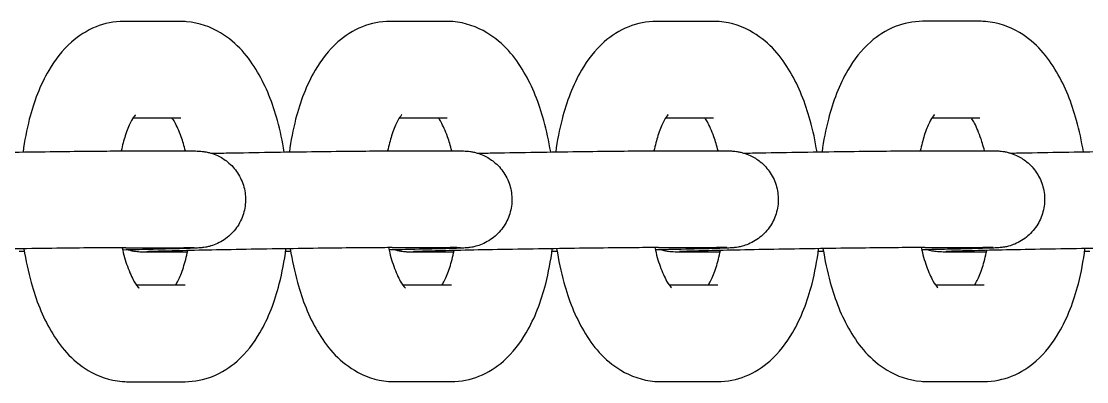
# Model space of a CAD drawing. Header units: millimetres. Extents: x 9332 to 13832, y 185 to 4585.
# Drawn here: x 11984.1 to 12050.1, y 2375.1 to 2397.4 of the extents above; entities that cross this region are included whole.
import ezdxf

# ---------------------------------------------------------------- set-up
doc = ezdxf.new("R2010")
doc.units = ezdxf.units.MM
doc.layers.add('AM_4', color=3, linetype='Continuous', lineweight=25)

msp = doc.modelspace()

# ---------------------------------------------------------------- linework, layer by layer
at = {"layer": 'AM_4'}
for p, q in [((11993.959, 2397.402), (11990.409, 2397.401)), ((12010.476, 2397.405), (12006.926, 2397.404)), ((12026.993, 2397.409), (12023.443, 2397.408)), ((12043.509, 2397.413), (12039.96, 2397.412)), ((11993.96, 2391.402), (11990.983, 2391.401)), ((12010.477, 2391.405), (12007.499, 2391.405)), ((12026.994, 2391.409), (12024.016, 2391.408)), ((12043.511, 2391.413), (12040.533, 2391.412)), ((11990.541, 2389.376), (11994.136, 2389.377)), ((12007.058, 2389.38), (12010.653, 2389.38)), ((12023.575, 2389.383), (12027.17, 2389.384)), ((12040.091, 2389.387), (12043.687, 2389.388)), ((11990.542, 2383.376), (11994.138, 2383.377)), ((11994.363, 2383.095), (11992.396, 2383.095)), ((12007.059, 2383.38), (12010.655, 2383.38)), ((12010.88, 2383.099), (12008.913, 2383.098)), ((12023.576, 2383.383), (12027.171, 2383.384)), ((12027.397, 2383.102), (12025.43, 2383.102)), ((12040.093, 2383.387), (12043.688, 2383.388)), ((12043.913, 2383.106), (12041.946, 2383.106)), ((11991.197, 2381.07), (11994.216, 2381.071)), ((12007.714, 2381.074), (12010.733, 2381.074)), ((12024.23, 2381.077), (12027.25, 2381.078)), ((12040.747, 2381.081), (12043.767, 2381.082)), ((11990.668, 2375.07), (11994.218, 2375.071)), ((12007.185, 2375.074), (12010.735, 2375.074)), ((12023.702, 2375.077), (12027.251, 2375.078)), ((12040.218, 2375.081), (12043.768, 2375.082))]:
    msp.add_line(p, q, dxfattribs=at)
for points, knots in [([(11990.409, 2397.401), (11989.817, 2397.401), (11989.226, 2397.279), (11988.116, 2396.837), (11987.612, 2396.503), (11986.593, 2395.608), (11986.142, 2395.01), (11985.227, 2393.448), (11984.844, 2392.43), (11984.394, 2390.684), (11984.264, 2390.006), (11984.17, 2389.31)], [3.141593, 3.141593, 3.141593, 3.141593, 3.311695, 3.311695, 3.501936, 3.501936, 3.767115, 3.767115, 4.150252, 4.150252, 4.378671, 4.378671, 4.378671, 4.378671]), ([(12000.375, 2389.309), (12000.267, 2389.978), (12000.126, 2390.63), (11999.65, 2392.342), (11999.254, 2393.351), (11998.164, 2395.203), (11997.464, 2396.071), (11995.818, 2397.062), (11995.086, 2397.329), (11994.191, 2397.397), (11994.075, 2397.402), (11993.959, 2397.402)], [1.894138, 1.894138, 1.894138, 1.894138, 2.113572, 2.113572, 2.492461, 2.492461, 2.88294, 2.88294, 3.108284, 3.108284, 3.141593, 3.141593, 3.141593, 3.141593]), ([(12006.926, 2397.404), (12006.334, 2397.404), (12005.743, 2397.283), (12004.632, 2396.841), (12004.128, 2396.507), (12003.11, 2395.612), (12002.659, 2395.013), (12001.744, 2393.452), (12001.361, 2392.434), (12000.91, 2390.688), (12000.78, 2390.01), (12000.687, 2389.314)], [3.141593, 3.141593, 3.141593, 3.141593, 3.311695, 3.311695, 3.501936, 3.501936, 3.767115, 3.767115, 4.150252, 4.150252, 4.378671, 4.378671, 4.378671, 4.378671]), ([(12016.892, 2389.313), (12016.784, 2389.981), (12016.643, 2390.634), (12016.167, 2392.345), (12015.771, 2393.355), (12014.68, 2395.207), (12013.981, 2396.074), (12012.335, 2397.066), (12011.603, 2397.332), (12010.708, 2397.401), (12010.592, 2397.405), (12010.476, 2397.405)], [1.894138, 1.894138, 1.894138, 1.894138, 2.113572, 2.113572, 2.492461, 2.492461, 2.88294, 2.88294, 3.108284, 3.108284, 3.141593, 3.141593, 3.141593, 3.141593]), ([(12023.443, 2397.408), (12022.85, 2397.408), (12022.26, 2397.286), (12021.149, 2396.844), (12020.645, 2396.511), (12019.627, 2395.615), (12019.176, 2395.017), (12018.261, 2393.456), (12017.878, 2392.437), (12017.427, 2390.692), (12017.297, 2390.013), (12017.203, 2389.318)], [3.141593, 3.141593, 3.141593, 3.141593, 3.311695, 3.311695, 3.501936, 3.501936, 3.767115, 3.767115, 4.150252, 4.150252, 4.378671, 4.378671, 4.378671, 4.378671]), ([(12033.408, 2389.317), (12033.301, 2389.985), (12033.16, 2390.637), (12032.684, 2392.349), (12032.287, 2393.359), (12031.197, 2395.21), (12030.497, 2396.078), (12028.852, 2397.07), (12028.12, 2397.336), (12027.225, 2397.404), (12027.109, 2397.409), (12026.993, 2397.409)], [1.894138, 1.894138, 1.894138, 1.894138, 2.113572, 2.113572, 2.492461, 2.492461, 2.88294, 2.88294, 3.108284, 3.108284, 3.141593, 3.141593, 3.141593, 3.141593]), ([(12039.96, 2397.412), (12039.367, 2397.412), (12038.777, 2397.29), (12037.666, 2396.848), (12037.162, 2396.514), (12036.143, 2395.619), (12035.692, 2395.021), (12034.777, 2393.459), (12034.394, 2392.441), (12033.944, 2390.695), (12033.814, 2390.017), (12033.72, 2389.321)], [3.141593, 3.141593, 3.141593, 3.141593, 3.311695, 3.311695, 3.501936, 3.501936, 3.767115, 3.767115, 4.150252, 4.150252, 4.378671, 4.378671, 4.378671, 4.378671]), ([(12049.925, 2389.32), (12049.817, 2389.989), (12049.677, 2390.641), (12049.201, 2392.353), (12048.804, 2393.362), (12047.714, 2395.214), (12047.014, 2396.082), (12045.369, 2397.074), (12044.637, 2397.34), (12043.741, 2397.408), (12043.625, 2397.413), (12043.509, 2397.413)], [1.894138, 1.894138, 1.894138, 1.894138, 2.113572, 2.113572, 2.492461, 2.492461, 2.88294, 2.88294, 3.108284, 3.108284, 3.141593, 3.141593, 3.141593, 3.141593]), ([(12024.182, 2391.631), (12024.182, 2391.631), (12024.153, 2391.604), (12024.049, 2391.465), (12023.962, 2391.329), (12023.763, 2390.93), (12023.649, 2390.652), (12023.453, 2390.044), (12023.37, 2389.727), (12023.298, 2389.383)], [3.51873, 3.51873, 3.51873, 3.51873, 3.6574981, 3.6574981, 3.8425054, 3.8425054, 4.0534741, 4.0534741, 4.2344337, 4.2344337, 4.2344337, 4.2344337]), ([(12040.699, 2391.635), (12040.699, 2391.635), (12040.67, 2391.607), (12040.566, 2391.468), (12040.479, 2391.332), (12040.279, 2390.934), (12040.165, 2390.656), (12039.97, 2390.048), (12039.886, 2389.73), (12039.814, 2389.387)], [3.51873, 3.51873, 3.51873, 3.51873, 3.6574981, 3.6574981, 3.8425054, 3.8425054, 4.0534741, 4.0534741, 4.2344337, 4.2344337, 4.2344337, 4.2344337]), ([(11991.149, 2391.624), (11991.149, 2391.624), (11991.12, 2391.596), (11991.015, 2391.457), (11990.928, 2391.321), (11990.729, 2390.923), (11990.615, 2390.645), (11990.42, 2390.037), (11990.336, 2389.719), (11990.264, 2389.375)], [3.51873, 3.51873, 3.51873, 3.51873, 3.6574981, 3.6574981, 3.8425054, 3.8425054, 4.0534741, 4.0534741, 4.2344337, 4.2344337, 4.2344337, 4.2344337]), ([(11994.243, 2389.377), (11994.165, 2389.692), (11994.077, 2389.984), (11993.851, 2390.624), (11993.706, 2390.938), (11993.524, 2391.259), (11993.474, 2391.338), (11993.43, 2391.401)], [2.0640032, 2.0640032, 2.0640032, 2.0640032, 2.2310166, 2.2310166, 2.4731064, 2.4731064, 2.5721109, 2.5721109, 2.5721109, 2.5721109]), ([(12007.665, 2391.628), (12007.665, 2391.628), (12007.636, 2391.6), (12007.532, 2391.461), (12007.445, 2391.325), (12007.246, 2390.926), (12007.132, 2390.649), (12006.937, 2390.04), (12006.853, 2389.723), (12006.781, 2389.379)], [3.51873, 3.51873, 3.51873, 3.51873, 3.6574981, 3.6574981, 3.8425054, 3.8425054, 4.0534741, 4.0534741, 4.2344337, 4.2344337, 4.2344337, 4.2344337]), ([(12010.76, 2389.38), (12010.682, 2389.695), (12010.594, 2389.987), (12010.367, 2390.628), (12010.223, 2390.942), (12010.041, 2391.263), (12009.991, 2391.342), (12009.947, 2391.405)], [2.0640032, 2.0640032, 2.0640032, 2.0640032, 2.2310166, 2.2310166, 2.4731064, 2.4731064, 2.5721109, 2.5721109, 2.5721109, 2.5721109]), ([(12027.277, 2389.384), (12027.198, 2389.699), (12027.111, 2389.991), (12026.884, 2390.631), (12026.74, 2390.946), (12026.558, 2391.267), (12026.508, 2391.345), (12026.464, 2391.409)], [2.0640032, 2.0640032, 2.0640032, 2.0640032, 2.2310166, 2.2310166, 2.4731064, 2.4731064, 2.5721109, 2.5721109, 2.5721109, 2.5721109]), ([(12043.794, 2389.388), (12043.715, 2389.703), (12043.627, 2389.995), (12043.401, 2390.635), (12043.256, 2390.95), (12043.075, 2391.27), (12043.025, 2391.349), (12042.981, 2391.412)], [2.0640032, 2.0640032, 2.0640032, 2.0640032, 2.2310166, 2.2310166, 2.4731064, 2.4731064, 2.5721109, 2.5721109, 2.5721109, 2.5721109]), ([(11979.334, 2389.228), (11979.672, 2389.234), (11980.022, 2389.241), (11981.201, 2389.263), (11982.083, 2389.278), (11983.829, 2389.306), (11984.716, 2389.319), (11986.385, 2389.341), (11987.189, 2389.351), (11988.616, 2389.365), (11989.257, 2389.371), (11990.067, 2389.375), (11990.323, 2389.376), (11990.541, 2389.376)], [2.062407, 2.062407, 2.062407, 2.062407, 2.176173, 2.176173, 2.438577, 2.438577, 2.700333, 2.700333, 2.962057, 2.962057, 3.224316, 3.224316, 3.369496, 3.369496, 3.369496, 3.369496]), ([(11994.136, 2389.377), (11994.561, 2389.377), (11994.775, 2389.38), (11995.102, 2389.363), (11995.142, 2389.361), (11995.242, 2389.353), (11995.303, 2389.347), (11995.44, 2389.328), (11995.513, 2389.315), (11995.665, 2389.283), (11995.744, 2389.263), (11995.959, 2389.199), (11996.096, 2389.148), (11996.45, 2388.984), (11996.663, 2388.853), (11997.095, 2388.504), (11997.309, 2388.269), (11997.654, 2387.743), (11997.787, 2387.445), (11997.952, 2386.83), (11997.985, 2386.505), (11997.947, 2385.868), (11997.876, 2385.549), (11997.641, 2384.957), (11997.473, 2384.676), (11997.063, 2384.189), (11996.816, 2383.975), (11996.413, 2383.727), (11996.274, 2383.655), (11995.998, 2383.539), (11995.86, 2383.493), (11995.644, 2383.436), (11995.561, 2383.419), (11995.417, 2383.393), (11995.357, 2383.385), (11995.27, 2383.374), (11995.237, 2383.371), (11995.157, 2383.364), (11995.118, 2383.361), (11994.964, 2383.351), (11994.854, 2383.346), (11994.498, 2383.332), (11994.22, 2383.323), (11993.371, 2383.299), (11992.711, 2383.283), (11991.462, 2383.255), (11990.921, 2383.244), (11990.35, 2383.233)], [0, 0, 0, 0, 0.281853, 0.281853, 0.315187, 0.315187, 0.34452, 0.34452, 0.369391, 0.369391, 0.394699, 0.394699, 0.438559, 0.438559, 0.512467, 0.512467, 0.605515, 0.605515, 0.701047, 0.701047, 0.796687, 0.796687, 0.892331, 0.892331, 0.987974, 0.987974, 1.083586, 1.083586, 1.130463, 1.130463, 1.17418, 1.17418, 1.201861, 1.201861, 1.229399, 1.229399, 1.252836, 1.252836, 1.296134, 1.296134, 1.425776, 1.425776, 1.621313, 1.621313, 1.911073, 1.911073, 2.099225, 2.099225, 2.099225, 2.099225]), ([(11995.851, 2389.231), (11996.189, 2389.238), (11996.538, 2389.245), (11997.718, 2389.266), (11998.599, 2389.282), (12000.346, 2389.309), (12001.232, 2389.322), (12002.902, 2389.345), (12003.705, 2389.354), (12005.133, 2389.369), (12005.773, 2389.374), (12006.584, 2389.379), (12006.839, 2389.38), (12007.058, 2389.38)], [2.062407, 2.062407, 2.062407, 2.062407, 2.176173, 2.176173, 2.438577, 2.438577, 2.700333, 2.700333, 2.962057, 2.962057, 3.224316, 3.224316, 3.369496, 3.369496, 3.369496, 3.369496]), ([(12010.653, 2389.38), (12011.078, 2389.38), (12011.291, 2389.383), (12011.619, 2389.367), (12011.658, 2389.365), (12011.758, 2389.356), (12011.819, 2389.351), (12011.957, 2389.331), (12012.03, 2389.319), (12012.181, 2389.287), (12012.261, 2389.267), (12012.476, 2389.203), (12012.613, 2389.152), (12012.967, 2388.988), (12013.18, 2388.856), (12013.612, 2388.507), (12013.826, 2388.272), (12014.17, 2387.747), (12014.304, 2387.449), (12014.468, 2386.834), (12014.502, 2386.508), (12014.464, 2385.872), (12014.393, 2385.553), (12014.158, 2384.961), (12013.99, 2384.68), (12013.58, 2384.192), (12013.333, 2383.979), (12012.93, 2383.73), (12012.79, 2383.659), (12012.515, 2383.543), (12012.377, 2383.497), (12012.16, 2383.44), (12012.077, 2383.422), (12011.934, 2383.397), (12011.874, 2383.389), (12011.786, 2383.378), (12011.754, 2383.375), (12011.674, 2383.367), (12011.634, 2383.365), (12011.48, 2383.354), (12011.371, 2383.35), (12011.015, 2383.335), (12010.737, 2383.326), (12009.888, 2383.302), (12009.228, 2383.286), (12007.979, 2383.259), (12007.437, 2383.248), (12006.867, 2383.237)], [0, 0, 0, 0, 0.281853, 0.281853, 0.315187, 0.315187, 0.34452, 0.34452, 0.369391, 0.369391, 0.394699, 0.394699, 0.438559, 0.438559, 0.512467, 0.512467, 0.605515, 0.605515, 0.701047, 0.701047, 0.796687, 0.796687, 0.892331, 0.892331, 0.987974, 0.987974, 1.083586, 1.083586, 1.130463, 1.130463, 1.17418, 1.17418, 1.201861, 1.201861, 1.229399, 1.229399, 1.252836, 1.252836, 1.296134, 1.296134, 1.425776, 1.425776, 1.621313, 1.621313, 1.911073, 1.911073, 2.099225, 2.099225, 2.099225, 2.099225]), ([(12012.368, 2389.235), (12012.706, 2389.242), (12013.055, 2389.248), (12014.235, 2389.27), (12015.116, 2389.285), (12016.863, 2389.313), (12017.749, 2389.326), (12019.419, 2389.348), (12020.222, 2389.358), (12021.649, 2389.373), (12022.29, 2389.378), (12023.1, 2389.382), (12023.356, 2389.383), (12023.575, 2389.383)], [2.062407, 2.062407, 2.062407, 2.062407, 2.176173, 2.176173, 2.438577, 2.438577, 2.700333, 2.700333, 2.962057, 2.962057, 3.224316, 3.224316, 3.369496, 3.369496, 3.369496, 3.369496]), ([(12027.17, 2389.384), (12027.594, 2389.384), (12027.808, 2389.387), (12028.136, 2389.371), (12028.175, 2389.368), (12028.275, 2389.36), (12028.336, 2389.354), (12028.474, 2389.335), (12028.547, 2389.323), (12028.698, 2389.291), (12028.778, 2389.271), (12028.993, 2389.207), (12029.13, 2389.155), (12029.484, 2388.992), (12029.696, 2388.86), (12030.129, 2388.511), (12030.342, 2388.276), (12030.687, 2387.751), (12030.821, 2387.453), (12030.985, 2386.837), (12031.018, 2386.512), (12030.981, 2385.876), (12030.91, 2385.557), (12030.674, 2384.964), (12030.507, 2384.684), (12030.097, 2384.196), (12029.85, 2383.983), (12029.447, 2383.734), (12029.307, 2383.662), (12029.032, 2383.547), (12028.894, 2383.501), (12028.677, 2383.444), (12028.594, 2383.426), (12028.451, 2383.401), (12028.39, 2383.392), (12028.303, 2383.382), (12028.271, 2383.379), (12028.191, 2383.371), (12028.151, 2383.368), (12027.997, 2383.358), (12027.888, 2383.353), (12027.532, 2383.339), (12027.254, 2383.33), (12026.405, 2383.306), (12025.745, 2383.29), (12024.496, 2383.263), (12023.954, 2383.252), (12023.384, 2383.241)], [0, 0, 0, 0, 0.281853, 0.281853, 0.315187, 0.315187, 0.34452, 0.34452, 0.369391, 0.369391, 0.394699, 0.394699, 0.438559, 0.438559, 0.512467, 0.512467, 0.605515, 0.605515, 0.701047, 0.701047, 0.796687, 0.796687, 0.892331, 0.892331, 0.987974, 0.987974, 1.083586, 1.083586, 1.130463, 1.130463, 1.17418, 1.17418, 1.201861, 1.201861, 1.229399, 1.229399, 1.252836, 1.252836, 1.296134, 1.296134, 1.425776, 1.425776, 1.621313, 1.621313, 1.911073, 1.911073, 2.099225, 2.099225, 2.099225, 2.099225]), ([(12028.885, 2389.239), (12029.222, 2389.245), (12029.572, 2389.252), (12030.751, 2389.274), (12031.633, 2389.289), (12033.379, 2389.317), (12034.266, 2389.33), (12035.935, 2389.352), (12036.739, 2389.362), (12038.166, 2389.376), (12038.807, 2389.382), (12039.617, 2389.386), (12039.873, 2389.387), (12040.091, 2389.387)], [2.062407, 2.062407, 2.062407, 2.062407, 2.176173, 2.176173, 2.438577, 2.438577, 2.700333, 2.700333, 2.962057, 2.962057, 3.224316, 3.224316, 3.369496, 3.369496, 3.369496, 3.369496]), ([(12043.687, 2389.388), (12044.111, 2389.388), (12044.325, 2389.391), (12044.653, 2389.374), (12044.692, 2389.372), (12044.792, 2389.364), (12044.853, 2389.358), (12044.99, 2389.339), (12045.064, 2389.326), (12045.215, 2389.294), (12045.294, 2389.274), (12045.51, 2389.21), (12045.647, 2389.159), (12046.001, 2388.995), (12046.213, 2388.864), (12046.646, 2388.515), (12046.859, 2388.28), (12047.204, 2387.754), (12047.337, 2387.456), (12047.502, 2386.841), (12047.535, 2386.516), (12047.498, 2385.879), (12047.427, 2385.56), (12047.191, 2384.968), (12047.023, 2384.687), (12046.614, 2384.2), (12046.366, 2383.986), (12045.963, 2383.738), (12045.824, 2383.666), (12045.549, 2383.55), (12045.411, 2383.504), (12045.194, 2383.447), (12045.111, 2383.43), (12044.968, 2383.404), (12044.907, 2383.396), (12044.82, 2383.386), (12044.788, 2383.382), (12044.708, 2383.375), (12044.668, 2383.372), (12044.514, 2383.362), (12044.405, 2383.357), (12044.049, 2383.343), (12043.771, 2383.334), (12042.922, 2383.31), (12042.262, 2383.294), (12041.012, 2383.267), (12040.471, 2383.255), (12039.9, 2383.244)], [0, 0, 0, 0, 0.281853, 0.281853, 0.315187, 0.315187, 0.34452, 0.34452, 0.369391, 0.369391, 0.394699, 0.394699, 0.438559, 0.438559, 0.512467, 0.512467, 0.605515, 0.605515, 0.701047, 0.701047, 0.796687, 0.796687, 0.892331, 0.892331, 0.987974, 0.987974, 1.083586, 1.083586, 1.130463, 1.130463, 1.17418, 1.17418, 1.201861, 1.201861, 1.229399, 1.229399, 1.252836, 1.252836, 1.296134, 1.296134, 1.425776, 1.425776, 1.621313, 1.621313, 1.911073, 1.911073, 2.099225, 2.099225, 2.099225, 2.099225]), ([(12045.402, 2389.242), (12045.739, 2389.249), (12046.089, 2389.256), (12047.268, 2389.277), (12048.15, 2389.293), (12049.896, 2389.32), (12050.783, 2389.333), (12052.452, 2389.356), (12053.256, 2389.365), (12054.683, 2389.38), (12055.324, 2389.385), (12056.134, 2389.39), (12056.39, 2389.391), (12056.608, 2389.391)], [2.062407, 2.062407, 2.062407, 2.062407, 2.176173, 2.176173, 2.438577, 2.438577, 2.700333, 2.700333, 2.962057, 2.962057, 3.224316, 3.224316, 3.369496, 3.369496, 3.369496, 3.369496]), ([(11990.542, 2383.376), (11990.188, 2383.376), (11989.706, 2383.374), (11988.56, 2383.365), (11987.879, 2383.358), (11986.389, 2383.341), (11985.56, 2383.33), (11983.869, 2383.306), (11982.985, 2383.292), (11981.278, 2383.263), (11980.433, 2383.248), (11978.887, 2383.218), (11978.168, 2383.203), (11976.946, 2383.174), (11976.427, 2383.161), (11975.856, 2383.143), (11975.699, 2383.138), (11975.463, 2383.129), (11975.377, 2383.125), (11975.337, 2383.123), (11975.333, 2383.122), (11975.333, 2383.122)], [0, 0, 0, 0, 0.248263, 0.248263, 0.499951, 0.499951, 0.757323, 0.757323, 1.01581, 1.01581, 1.274573, 1.274573, 1.533118, 1.533118, 1.790623, 1.790623, 1.915683, 1.915683, 2.034039, 2.034039, 2.06119, 2.06119, 2.06119, 2.06119]), ([(11984.229, 2383.311), (11984.34, 2382.59), (11984.488, 2381.888), (11984.977, 2380.13), (11985.373, 2379.12), (11986.464, 2377.268), (11987.163, 2376.401), (11988.809, 2375.409), (11989.541, 2375.143), (11990.436, 2375.074), (11990.552, 2375.07), (11990.668, 2375.07)], [5.01949, 5.01949, 5.01949, 5.01949, 5.255165, 5.255165, 5.634054, 5.634054, 6.024533, 6.024533, 6.249877, 6.249877, 6.283185, 6.283185, 6.283185, 6.283185]), ([(11990.318, 2383.376), (11990.412, 2382.953), (11990.523, 2382.564), (11990.777, 2381.847), (11990.921, 2381.533), (11991.161, 2381.109), (11991.261, 2380.978), (11991.342, 2380.888), (11991.357, 2380.874), (11991.357, 2380.874)], [5.1569347, 5.1569347, 5.1569347, 5.1569347, 5.3726092, 5.3726092, 5.6146991, 5.6146991, 5.8232679, 5.8232679, 5.9226994, 5.9226994, 5.9226994, 5.9226994]), ([(11992.396, 2383.095), (11991.972, 2383.094), (11991.758, 2383.092), (11991.43, 2383.108), (11991.391, 2383.11), (11991.291, 2383.118), (11991.23, 2383.124), (11991.093, 2383.144), (11991.019, 2383.156), (11990.868, 2383.188), (11990.789, 2383.208), (11990.7, 2383.234), (11990.691, 2383.237), (11990.682, 2383.24)], [0, 0, 0, 0, 0.2818527, 0.2818527, 0.3151869, 0.3151869, 0.3445202, 0.3445202, 0.3693908, 0.3693908, 0.3946985, 0.3946985, 0.3977085, 0.3977085, 0.3977085, 0.3977085]), ([(12007.059, 2383.38), (12006.705, 2383.379), (12006.223, 2383.377), (12005.077, 2383.368), (12004.395, 2383.362), (12002.906, 2383.344), (12002.077, 2383.333), (12000.385, 2383.309), (11999.502, 2383.295), (11997.795, 2383.267), (11996.949, 2383.252), (11995.404, 2383.222), (11994.684, 2383.206), (11993.462, 2383.178), (11992.943, 2383.164), (11992.373, 2383.147), (11992.216, 2383.142), (11991.98, 2383.133), (11991.894, 2383.129), (11991.854, 2383.126), (11991.85, 2383.126), (11991.85, 2383.126)], [0, 0, 0, 0, 0.248263, 0.248263, 0.499951, 0.499951, 0.757323, 0.757323, 1.01581, 1.01581, 1.274573, 1.274573, 1.533118, 1.533118, 1.790623, 1.790623, 1.915683, 1.915683, 2.034039, 2.034039, 2.06119, 2.06119, 2.06119, 2.06119]), ([(11993.645, 2381.071), (11993.689, 2381.142), (11993.74, 2381.231), (11993.898, 2381.549), (11994.012, 2381.826), (11994.216, 2382.463), (11994.308, 2382.816), (11994.384, 2383.199)], [0.596726, 0.596726, 0.596726, 0.596726, 0.7009127, 0.7009127, 0.9118815, 0.9118815, 1.1108404, 1.1108404, 1.1108404, 1.1108404]), ([(11994.777, 2383.372), (11994.777, 2383.372), (11994.763, 2383.373), (11994.69, 2383.374), (11994.599, 2383.375), (11994.385, 2383.376), (11994.27, 2383.377), (11994.138, 2383.377)], [3.0785226, 3.0785226, 3.0785226, 3.0785226, 3.1279244, 3.1279244, 3.2407431, 3.2407431, 3.3329626, 3.3329626, 3.3329626, 3.3329626]), ([(11994.218, 2375.071), (11994.81, 2375.071), (11995.401, 2375.193), (11996.512, 2375.634), (11997.016, 2375.968), (11998.034, 2376.863), (11998.485, 2377.462), (11999.4, 2379.023), (11999.783, 2380.041), (12000.246, 2381.834), (12000.382, 2382.562), (12000.477, 2383.31)], [0, 0, 0, 0, 0.170102, 0.170102, 0.360343, 0.360343, 0.625522, 0.625522, 1.00866, 1.00866, 1.25339, 1.25339, 1.25339, 1.25339]), ([(12000.746, 2383.314), (12000.856, 2382.594), (12001.005, 2381.891), (12001.493, 2380.133), (12001.89, 2379.124), (12002.98, 2377.272), (12003.68, 2376.404), (12005.326, 2375.413), (12006.058, 2375.146), (12006.953, 2375.078), (12007.069, 2375.074), (12007.185, 2375.074)], [5.01949, 5.01949, 5.01949, 5.01949, 5.255165, 5.255165, 5.634054, 5.634054, 6.024533, 6.024533, 6.249877, 6.249877, 6.283185, 6.283185, 6.283185, 6.283185]), ([(12006.834, 2383.379), (12006.929, 2382.956), (12007.04, 2382.568), (12007.293, 2381.851), (12007.438, 2381.537), (12007.678, 2381.113), (12007.778, 2380.982), (12007.858, 2380.891), (12007.874, 2380.878), (12007.874, 2380.878)], [5.1569347, 5.1569347, 5.1569347, 5.1569347, 5.3726092, 5.3726092, 5.6146991, 5.6146991, 5.8232679, 5.8232679, 5.9226994, 5.9226994, 5.9226994, 5.9226994]), ([(12008.913, 2383.098), (12008.489, 2383.098), (12008.275, 2383.095), (12007.947, 2383.112), (12007.908, 2383.114), (12007.808, 2383.122), (12007.747, 2383.128), (12007.609, 2383.147), (12007.536, 2383.16), (12007.385, 2383.192), (12007.305, 2383.212), (12007.217, 2383.238), (12007.208, 2383.241), (12007.198, 2383.244)], [0, 0, 0, 0, 0.2818527, 0.2818527, 0.3151869, 0.3151869, 0.3445202, 0.3445202, 0.3693908, 0.3693908, 0.3946985, 0.3946985, 0.3977085, 0.3977085, 0.3977085, 0.3977085]), ([(12023.576, 2383.383), (12023.221, 2383.383), (12022.74, 2383.381), (12021.594, 2383.372), (12020.912, 2383.365), (12019.423, 2383.348), (12018.593, 2383.337), (12016.902, 2383.313), (12016.019, 2383.299), (12014.311, 2383.271), (12013.466, 2383.255), (12011.921, 2383.225), (12011.201, 2383.21), (12009.979, 2383.182), (12009.46, 2383.168), (12008.89, 2383.151), (12008.733, 2383.145), (12008.497, 2383.136), (12008.411, 2383.132), (12008.371, 2383.13), (12008.366, 2383.13), (12008.366, 2383.13)], [0, 0, 0, 0, 0.248263, 0.248263, 0.499951, 0.499951, 0.757323, 0.757323, 1.01581, 1.01581, 1.274573, 1.274573, 1.533118, 1.533118, 1.790623, 1.790623, 1.915683, 1.915683, 2.034039, 2.034039, 2.06119, 2.06119, 2.06119, 2.06119]), ([(12010.161, 2381.074), (12010.206, 2381.146), (12010.256, 2381.235), (12010.415, 2381.553), (12010.529, 2381.83), (12010.733, 2382.466), (12010.825, 2382.819), (12010.901, 2383.203)], [0.596726, 0.596726, 0.596726, 0.596726, 0.7009127, 0.7009127, 0.9118815, 0.9118815, 1.1108404, 1.1108404, 1.1108404, 1.1108404]), ([(12011.294, 2383.376), (12011.294, 2383.376), (12011.279, 2383.376), (12011.207, 2383.378), (12011.116, 2383.379), (12010.902, 2383.38), (12010.786, 2383.38), (12010.655, 2383.38)], [3.0785226, 3.0785226, 3.0785226, 3.0785226, 3.1279244, 3.1279244, 3.2407431, 3.2407431, 3.3329626, 3.3329626, 3.3329626, 3.3329626]), ([(12010.735, 2375.074), (12011.327, 2375.074), (12011.918, 2375.196), (12013.028, 2375.638), (12013.532, 2375.972), (12014.551, 2376.867), (12015.002, 2377.465), (12015.917, 2379.027), (12016.3, 2380.045), (12016.762, 2381.837), (12016.899, 2382.566), (12016.994, 2383.314)], [0, 0, 0, 0, 0.170102, 0.170102, 0.360343, 0.360343, 0.625522, 0.625522, 1.00866, 1.00866, 1.25339, 1.25339, 1.25339, 1.25339]), ([(12017.262, 2383.318), (12017.373, 2382.598), (12017.521, 2381.895), (12018.01, 2380.137), (12018.407, 2379.127), (12019.497, 2377.276), (12020.197, 2376.408), (12021.843, 2375.416), (12022.574, 2375.15), (12023.47, 2375.082), (12023.586, 2375.077), (12023.702, 2375.077)], [5.01949, 5.01949, 5.01949, 5.01949, 5.255165, 5.255165, 5.634054, 5.634054, 6.024533, 6.024533, 6.249877, 6.249877, 6.283185, 6.283185, 6.283185, 6.283185]), ([(12023.351, 2383.383), (12023.445, 2382.96), (12023.557, 2382.571), (12023.81, 2381.855), (12023.955, 2381.54), (12024.195, 2381.116), (12024.295, 2380.985), (12024.375, 2380.895), (12024.391, 2380.882), (12024.391, 2380.882)], [5.1569347, 5.1569347, 5.1569347, 5.1569347, 5.3726092, 5.3726092, 5.6146991, 5.6146991, 5.8232679, 5.8232679, 5.9226994, 5.9226994, 5.9226994, 5.9226994]), ([(12025.43, 2383.102), (12025.005, 2383.102), (12024.792, 2383.099), (12024.464, 2383.115), (12024.425, 2383.118), (12024.324, 2383.126), (12024.264, 2383.132), (12024.126, 2383.151), (12024.053, 2383.163), (12023.902, 2383.195), (12023.822, 2383.215), (12023.734, 2383.242), (12023.725, 2383.244), (12023.715, 2383.247)], [0, 0, 0, 0, 0.2818527, 0.2818527, 0.3151869, 0.3151869, 0.3445202, 0.3445202, 0.3693908, 0.3693908, 0.3946985, 0.3946985, 0.3977085, 0.3977085, 0.3977085, 0.3977085]), ([(12040.093, 2383.387), (12039.738, 2383.387), (12039.257, 2383.385), (12038.11, 2383.376), (12037.429, 2383.369), (12035.939, 2383.352), (12035.11, 2383.341), (12033.419, 2383.317), (12032.536, 2383.303), (12030.828, 2383.274), (12029.983, 2383.259), (12028.438, 2383.229), (12027.718, 2383.214), (12026.496, 2383.185), (12025.977, 2383.172), (12025.406, 2383.154), (12025.249, 2383.149), (12025.014, 2383.14), (12024.928, 2383.136), (12024.888, 2383.134), (12024.883, 2383.133), (12024.883, 2383.133)], [0, 0, 0, 0, 0.248263, 0.248263, 0.499951, 0.499951, 0.757323, 0.757323, 1.01581, 1.01581, 1.274573, 1.274573, 1.533118, 1.533118, 1.790623, 1.790623, 1.915683, 1.915683, 2.034039, 2.034039, 2.06119, 2.06119, 2.06119, 2.06119]), ([(12026.678, 2381.078), (12026.723, 2381.15), (12026.773, 2381.239), (12026.932, 2381.556), (12027.046, 2381.834), (12027.25, 2382.47), (12027.341, 2382.823), (12027.418, 2383.207)], [0.596726, 0.596726, 0.596726, 0.596726, 0.7009127, 0.7009127, 0.9118815, 0.9118815, 1.1108404, 1.1108404, 1.1108404, 1.1108404]), ([(12027.81, 2383.379), (12027.81, 2383.379), (12027.796, 2383.38), (12027.724, 2383.381), (12027.632, 2383.383), (12027.418, 2383.384), (12027.303, 2383.384), (12027.171, 2383.384)], [3.0785226, 3.0785226, 3.0785226, 3.0785226, 3.1279244, 3.1279244, 3.2407431, 3.2407431, 3.3329626, 3.3329626, 3.3329626, 3.3329626]), ([(12027.251, 2375.078), (12027.844, 2375.078), (12028.434, 2375.2), (12029.545, 2375.642), (12030.049, 2375.976), (12031.068, 2376.871), (12031.519, 2377.469), (12032.434, 2379.03), (12032.817, 2380.049), (12033.279, 2381.841), (12033.416, 2382.57), (12033.511, 2383.318)], [0, 0, 0, 0, 0.170102, 0.170102, 0.360343, 0.360343, 0.625522, 0.625522, 1.00866, 1.00866, 1.25339, 1.25339, 1.25339, 1.25339]), ([(12033.779, 2383.322), (12033.89, 2382.601), (12034.038, 2381.899), (12034.527, 2380.141), (12034.924, 2379.131), (12036.014, 2377.279), (12036.714, 2376.412), (12038.359, 2375.42), (12039.091, 2375.154), (12039.986, 2375.085), (12040.102, 2375.081), (12040.218, 2375.081)], [5.01949, 5.01949, 5.01949, 5.01949, 5.255165, 5.255165, 5.634054, 5.634054, 6.024533, 6.024533, 6.249877, 6.249877, 6.283185, 6.283185, 6.283185, 6.283185]), ([(12039.868, 2383.387), (12039.962, 2382.964), (12040.074, 2382.575), (12040.327, 2381.858), (12040.472, 2381.544), (12040.712, 2381.12), (12040.811, 2380.989), (12040.892, 2380.899), (12040.907, 2380.885), (12040.907, 2380.885)], [5.1569347, 5.1569347, 5.1569347, 5.1569347, 5.3726092, 5.3726092, 5.6146991, 5.6146991, 5.8232679, 5.8232679, 5.9226994, 5.9226994, 5.9226994, 5.9226994]), ([(12041.946, 2383.106), (12041.522, 2383.105), (12041.308, 2383.103), (12040.98, 2383.119), (12040.941, 2383.121), (12040.841, 2383.13), (12040.78, 2383.135), (12040.643, 2383.155), (12040.57, 2383.167), (12040.418, 2383.199), (12040.339, 2383.219), (12040.251, 2383.245), (12040.241, 2383.248), (12040.232, 2383.251)], [0, 0, 0, 0, 0.2818527, 0.2818527, 0.3151869, 0.3151869, 0.3445202, 0.3445202, 0.3693908, 0.3693908, 0.3946985, 0.3946985, 0.3977085, 0.3977085, 0.3977085, 0.3977085]), ([(12056.61, 2383.391), (12056.255, 2383.391), (12055.773, 2383.388), (12054.627, 2383.379), (12053.946, 2383.373), (12052.456, 2383.355), (12051.627, 2383.345), (12049.936, 2383.32), (12049.052, 2383.307), (12047.345, 2383.278), (12046.5, 2383.263), (12044.954, 2383.233), (12044.235, 2383.217), (12043.013, 2383.189), (12042.494, 2383.176), (12041.923, 2383.158), (12041.766, 2383.153), (12041.531, 2383.144), (12041.445, 2383.14), (12041.404, 2383.137), (12041.4, 2383.137), (12041.4, 2383.137)], [0, 0, 0, 0, 0.248263, 0.248263, 0.499951, 0.499951, 0.757323, 0.757323, 1.01581, 1.01581, 1.274573, 1.274573, 1.533118, 1.533118, 1.790623, 1.790623, 1.915683, 1.915683, 2.034039, 2.034039, 2.06119, 2.06119, 2.06119, 2.06119]), ([(12043.195, 2381.082), (12043.24, 2381.153), (12043.29, 2381.242), (12043.448, 2381.56), (12043.563, 2381.838), (12043.767, 2382.474), (12043.858, 2382.827), (12043.935, 2383.21)], [0.596726, 0.596726, 0.596726, 0.596726, 0.7009127, 0.7009127, 0.9118815, 0.9118815, 1.1108404, 1.1108404, 1.1108404, 1.1108404]), ([(12044.327, 2383.383), (12044.327, 2383.383), (12044.313, 2383.384), (12044.241, 2383.385), (12044.149, 2383.386), (12043.935, 2383.387), (12043.82, 2383.388), (12043.688, 2383.388)], [3.0785226, 3.0785226, 3.0785226, 3.0785226, 3.1279244, 3.1279244, 3.2407431, 3.2407431, 3.3329626, 3.3329626, 3.3329626, 3.3329626]), ([(12043.768, 2375.082), (12044.361, 2375.082), (12044.951, 2375.204), (12046.062, 2375.645), (12046.566, 2375.979), (12047.584, 2376.874), (12048.036, 2377.473), (12048.95, 2379.034), (12049.333, 2380.052), (12049.796, 2381.845), (12049.932, 2382.573), (12050.027, 2383.321)], [0, 0, 0, 0, 0.170102, 0.170102, 0.360343, 0.360343, 0.625522, 0.625522, 1.00866, 1.00866, 1.25339, 1.25339, 1.25339, 1.25339])]:
    msp.add_open_spline(points, degree=3, knots=knots, dxfattribs=at)
for points in [[(11984.257, 2383.135), (11984.15, 2383.133), (11984.043, 2383.132), (11983.937, 2383.131)], [(12000.773, 2383.139), (12000.666, 2383.137), (12000.56, 2383.136), (12000.454, 2383.134)], [(12017.29, 2383.142), (12017.183, 2383.141), (12017.077, 2383.139), (12016.971, 2383.138)], [(12033.807, 2383.146), (12033.7, 2383.145), (12033.593, 2383.143), (12033.488, 2383.142)], [(12050.324, 2383.15), (12050.217, 2383.148), (12050.11, 2383.147), (12050.004, 2383.145)]]:
    msp.add_open_spline(points, degree=3, dxfattribs=at)

doc.saveas('drawing.dxf')
